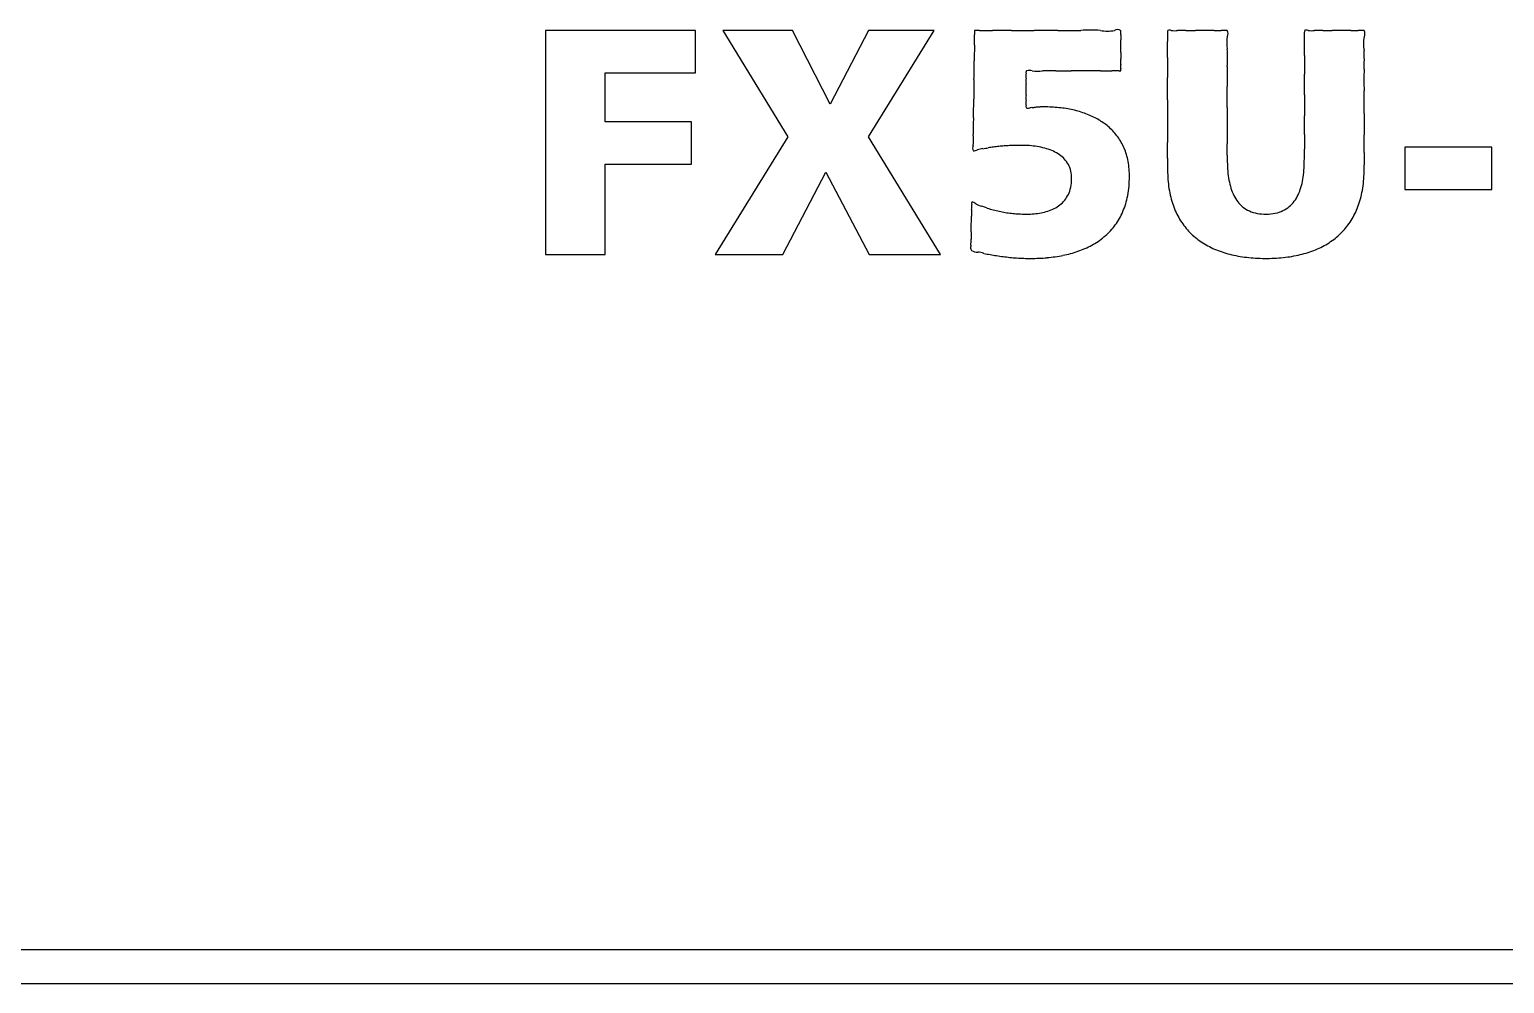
# Model space of a CAD drawing. Header units: millimetres. Extents: x -11 to 5160, y -11 to 2043.
# Drawn here: x 4525.55 to 4532.16, y 1656.48 to 1660.75 of the extents above; entities that cross this region are included whole.
import ezdxf

# ---------------------------------------------------------------- set-up
doc = ezdxf.new("R2010")
doc.units = ezdxf.units.MM

msp = doc.modelspace()

# ---------------------------------------------------------------- linework, layer by layer
at = {"color": 7, "linetype": 'Continuous'}
for p, q in [((4528.5331, 1660.7484), (4527.8611, 1660.7484)), ((4527.8611, 1660.7484), (4527.8611, 1659.7438)), ((4528.5331, 1660.5583), (4528.5331, 1660.7484)), ((4528.9683, 1660.7484), (4528.6559, 1660.7484)), ((4528.6559, 1660.7484), (4528.9468, 1660.2719)), ((4529.1366, 1660.4174), (4528.9683, 1660.7484)), ((4529.3094, 1660.7484), (4529.1366, 1660.4174)), ((4529.3094, 1660.2719), (4529.6031, 1660.7484)), ((4529.6031, 1660.7484), (4529.3094, 1660.7484)), ((4529.7845, 1660.7484), (4529.7843, 1660.7305)), ((4529.8063, 1660.7484), (4529.7845, 1660.7484)), ((4528.1288, 1660.5583), (4528.5331, 1660.5583)), ((4528.1288, 1660.3381), (4528.1288, 1660.5583)), ((4528.516, 1660.3381), (4528.1288, 1660.3381)), ((4528.516, 1660.1483), (4528.516, 1660.3381)), ((4528.9468, 1660.2719), (4528.6213, 1659.7438)), ((4529.6318, 1659.7438), (4529.3094, 1660.2719)), ((4532.1028, 1660.2258), (4531.7128, 1660.2258)), ((4531.7128, 1660.2258), (4531.7128, 1660.0359)), ((4532.1028, 1660.0359), (4532.1028, 1660.2258)), ((4528.1288, 1659.7438), (4528.1288, 1660.1483)), ((4528.1288, 1660.1483), (4528.516, 1660.1483)), ((4528.925, 1659.7438), (4529.1179, 1660.1136)), ((4529.1179, 1660.1136), (4529.3122, 1659.7438)), ((4531.5301, 1660.1251), (4531.5301, 1660.1456)), ((4531.7128, 1660.0359), (4532.1028, 1660.0359)), ((4527.8611, 1659.7438), (4528.1288, 1659.7438)), ((4528.6213, 1659.7438), (4528.925, 1659.7438)), ((4529.3122, 1659.7438), (4529.6318, 1659.7438)), ((4535.5876, 1656.6264), (4522.4943, 1656.6264)), ((4522.4943, 1656.4756), (4535.5876, 1656.4756))]:
    msp.add_line(p, q, dxfattribs=at)
for centre, radius, start, end in [((3838.182, 1669.8038), 691.6618, 359.244364, 359.24836), ((4529.8356, 2173.229), 512.4806, 269.996729, 270.003271), ((4529.9073, 1512.6775), 148.0709, 89.983564, 90.016436), ((4530.0004, 1702.4208), 41.6724, 269.93049, 270.06951), ((4530.1044, 1649.4773), 11.2713, 89.72807, 90.27193), ((4530.2092, 1663.6622), 2.9142, 268.99155, 271.00845), ((4530.3044, 1660.0404), 0.7094, 86.44823, 93.55177), ((4530.3798, 1660.9002), 0.155, 258.29175, 281.70825), ((4530.4251, 1660.7282), 0.0245, 55.60798, 124.39202), ((4530.4203, 1660.7442), 0.0192, 359.2785, 12.80197), ((4530.0411, 1660.7365), 0.3984, 358.9261, 1.0739), ((4532.4228, 1660.7177), 1.9834, 179.67258, 180.32742), ((4516.3888, 1660.6926), 14.0506, 359.94382, 0.05618), ((4531.4932, 1660.7196), 0.8442, 178.56108, 181.43892), ((4530.6639, 1660.7419), 0.0147, 153.71828, 184.35065), ((4526.2579, 1660.6628), 4.3915, 359.53542, 0.46458), ((4530.6584, 1660.732), 0.0181, 65.13741, 114.86259), ((4530.6802, 1660.8472), 0.0998, 261.81003, 278.18997), ((4530.7132, 1660.3078), 0.441, 87.56244, 92.43756), ((4530.7532, 1662.5557), 1.8074, 269.3269, 270.6731), ((4530.7961, 1651.9441), 8.8044, 89.85914, 90.14086), ((4530.8377, 1649.8427), 10.9058, 89.89496, 90.10504), ((4530.874, 1662.578), 1.8296, 269.49012, 270.50988), ((4530.9008, 1660.3833), 0.3652, 88.35166, 91.64834), ((4530.9115, 1660.7293), 0.0191, 73.26353, 90.64637), ((4531.0638, 1660.6932), 0.1495, 169.11137, 190.88863), ((4530.8962, 1660.7345), 0.0246, 327.82482, 32.17518), ((4531.7791, 1660.7217), 0.5171, 177.81889, 182.18111), ((4531.2766, 1660.7421), 0.0142, 153.49855, 182.92313), ((4528.5743, 1660.669), 2.6883, 359.29547, 0.70453), ((4531.2715, 1660.7324), 0.0178, 64.61333, 115.38667), ((4531.2934, 1660.8451), 0.0977, 261.63413, 278.36587), ((4531.3264, 1660.317), 0.4319, 87.51066, 92.48934), ((4531.3663, 1662.5251), 1.7767, 269.3153, 270.6847), ((4531.4092, 1651.41), 9.3384, 89.8672, 90.1328), ((4531.4509, 1652.9916), 7.7569, 89.85231, 90.14769), ((4531.4871, 1662.1618), 1.4134, 269.33998, 270.66002), ((4531.5139, 1660.4653), 0.2834, 87.87518, 92.12482), ((4531.5243, 1660.7285), 0.0199, 72.98761, 89.69835), ((4531.6865, 1660.689), 0.1593, 168.988, 191.012), ((4531.508, 1660.7335), 0.0262, 327.48297, 32.51703), ((4729.6076, 1658.0187), 199.8417, 179.236321, 179.256403), ((4531.8127, 1660.6348), 1.3733, 179.39976, 180.60024), ((4524.2033, 1660.664), 6.2361, 359.86408, 0.13592), ((4549.6552, 1660.582), 19.0059, 179.8637, 180.1363), ((4530.2399, 1660.626), 0.6782, 356.70838, 3.29162), ((4542.8691, 1660.5939), 11.6067, 179.7928, 180.2072), ((4530.8091, 1660.6166), 0.7223, 356.67072, 3.32928), ((4473.5445, 1661.3103), 56.2426, 359.2039, 359.28883), ((4530.0278, 1660.5595), 0.0141, 156.55862, 203.44138), ((4530.0211, 1660.559), 0.0087, 113.7403, 135.58176), ((4530.0301, 1660.5267), 0.0422, 72.67661, 107.32339), ((4530.0658, 1660.7947), 0.2289, 264.22006, 275.77994), ((4530.119, 1659.558), 1.0094, 88.28599, 91.71401), ((4530.1832, 1664.8869), 4.32, 269.54904, 270.45096), ((4530.2517, 1491.6215), 168.9455, 89.988307, 90.011693), ((4530.3178, 1655.9204), 4.6467, 89.6101, 90.3899), ((4530.3748, 1661.5783), 1.0116, 268.55957, 271.44043), ((4530.4161, 1660.3674), 0.2002, 85.44336, 94.55664), ((4530.435, 1660.5778), 0.0113, 254.87945, 293.20174), ((4530.5133, 1660.586), 0.0745, 172.82551, 187.17449), ((4530.1055, 1660.6079), 0.3341, 357.84665, 2.15335), ((4530.4277, 1660.5721), 0.0126, 338.58345, 21.41655), ((4533.6944, 1660.5419), 2.7778, 179.06797, 180.93203), ((4534.4867, 1660.526), 2.957, 179.05685, 180.94315), ((4544.9918, 1660.2846), 15.2121, 179.08024, 179.41248), ((4530.3304, 1660.5226), 0.3158, 177.79214, 182.20786), ((4529.9436, 1660.5443), 0.0719, 352.36924, 7.63076), ((4528.31, 1660.497), 1.7049, 359.54716, 0.45284), ((4452.5413, 1660.4868), 78.108, 359.96331, 0.03669), ((4520.1192, 1660.4498), 10.7979, 359.75078, 0.24922), ((4485.187, 1660.5055), 46.0755, 359.94226, 0.05774), ((4525.8475, 1660.4501), 3.933, 358.63029, 359.86244), ((4530.317, 1660.4444), 0.3024, 177.69478, 182.30522), ((4528.4273, 1660.47), 1.5876, 359.51369, 0.48631), ((4529.9466, 1660.4227), 0.0689, 352.03598, 7.96402), ((5058.0135, 1660.3867), 527.3642, 179.994566, 180.005434), ((4695.2491, 1660.4127), 163.9866, 179.983777, 180.016223), ((4520.115, 1660.4267), 11.4153, 359.74606, 0.25394), ((4530.0271, 1660.4075), 0.0134, 155.31745, 204.68255), ((4530.0199, 1660.4098), 0.00937, 237.30286, 270.69079), ((4530.0213, 1660.4572), 0.0567, 268.73992, 280.346), ((4530.0554, 1660.1797), 0.223, 93.42471, 96.15344), ((4529.987, 1661.1003), 0.7002, 274.51212, 275.3143), ((4530.1947, 1658.7825), 1.6268, 94.72164, 95.03964), ((4530.1912, 1658.8506), 1.5587, 94.49551, 94.80049), ((4530.1223, 1659.7253), 0.6813, 93.84147, 94.48112), ((4530.1028, 1660.019), 0.3869, 92.83851, 93.86885), ((4530.0971, 1660.1296), 0.2762, 91.48438, 92.80224), ((4530.098, 1660.0103), 0.3955, 87.79664, 91.16875), ((4530.0933, 1659.7375), 0.6683, 82.6816, 88.29442), ((4530.112, 1659.8909), 0.5138, 75.52539, 82.56327), ((4530.1341, 1659.9748), 0.427, 67.46868, 75.59247), ((4530.1651, 1660.0492), 0.3464, 57.85251, 67.4739), ((4575.2069, 1660.3585), 44.2899, 179.9427, 180.0573), ((4214.3512, 1660.3242), 316.9112, 359.992411, 0.007589), ((4573.6871, 1660.3284), 42.157, 179.93516, 180.06484), ((4530.7351, 1660.3073), 0.957, 177.0765, 181.41622), ((4530.1945, 1660.0963), 0.2908, 46.69555, 57.83069), ((4530.2144, 1660.118), 0.2614, 34.2754, 46.60576), ((4716.0296, 1660.2915), 185.3803, 179.986026, 180.013974), ((4777.7626, 1660.2771), 246.8456, 179.991375, 180.008625), ((4529.8071, 1660.2199), 0.0316, 158.09573, 200.397), ((4529.5715, 1660.2604), 0.2083, 352.09148, 6.40124), ((4529.9351, 1659.6697), 0.5601, 96.76698, 99.23449), ((4529.9869, 1659.2698), 0.9633, 95.59047, 97.02373), ((4529.9786, 1659.3427), 0.8899, 93.96757, 95.51827), ((4529.9876, 1659.2198), 1.0132, 92.62838, 93.99035), ((4529.9931, 1659.0911), 1.142, 91.40256, 92.61097), ((4529.9936, 1659.1091), 1.124, 90.22091, 91.44885), ((4529.9935, 1659.6407), 0.5924, 87.31139, 90.40759), ((4530.0006, 1659.8227), 0.4103, 82.1963, 87.11942), ((4530.0093, 1659.8817), 0.3506, 76.62368, 82.29301), ((4530.2136, 1660.1183), 0.2619, 21.41854, 34.11897), ((4493.8403, 1660.2107), 36.809, 359.94457, 0.05543), ((4511.1096, 1660.2143), 19.8074, 359.92605, 0.07395), ((4668.2534, 1660.2492), 136.991, 179.986175, 180.013825), ((4381.8475, 1660.2407), 149.6826, 359.984679, 0.015321), ((4529.7801, 1660.2443), 0.0355, 265.64856, 299.61163), ((4529.8348, 1660.0948), 0.1244, 96.17555, 107.35681), ((4529.4823, 1662.2478), 2.0576, 279.48518, 280.15803), ((4530.0278, 1659.9586), 0.2715, 69.57408, 76.65863), ((4530.0509, 1660.02), 0.206, 60.69347, 69.63266), ((4530.0753, 1660.0633), 0.1562, 49.45658, 60.72634), ((4530.0948, 1660.0863), 0.1261, 35.79914, 49.39003), ((4530.1031, 1660.0929), 0.1155, 20.53063, 35.59436), ((4530.1845, 1660.1075), 0.2929, 9.09975, 21.3152), ((4537.6706, 1660.1539), 7.0213, 179.82702, 180.17298), ((4533.4885, 1660.1793), 2.5715, 179.78805, 180.21195), ((4531.6143, 1660.1709), 0.6973, 180.0971, 183.58018), ((4530.1477, 1660.1743), 1.1147, 358.88178, 0.12666), ((4503.26, 1660.1965), 28.0024, 359.95974, 0.04026), ((5049.3338, 1660.1731), 517.8036, 179.996953, 180.003047), ((4530.0898, 1660.0888), 0.1294, 5.67777, 20.16732), ((4530.0443, 1660.0845), 0.1751, 353.06467, 5.58798), ((4530.0879, 1660.0938), 0.3905, 358.25568, 8.83955), ((4531.5119, 1660.1317), 0.8626, 179.93319, 182.76495), ((4531.3681, 1660.1564), 0.4506, 183.68834, 188.83365), ((4530.8543, 1660.1507), 0.4074, 348.83277, 354.40217), ((4530.7263, 1660.1642), 0.5361, 354.30507, 358.75894), ((4531.0348, 1660.1191), 0.4954, 350.89555, 0.6881), ((4530.083, 1660.0709), 0.1345, 327.85731, 341.538), ((4530.0481, 1660.0816), 0.171, 341.83944, 353.86852), ((4530.0403, 1660.0902), 0.438, 347.92263, 358.92123), ((4531.1251, 1660.1148), 0.4754, 182.97773, 192.73491), ((4531.2525, 1660.1379), 0.3336, 188.74969, 195.31434), ((4531.162, 1660.113), 0.2397, 195.27542, 203.85795), ((4531.0434, 1660.1028), 0.2119, 332.106, 341.57778), ((4530.9682, 1660.1281), 0.2912, 341.5314, 348.86719), ((4531.0964, 1660.1066), 0.4326, 341.16303, 351.24494), ((4529.7947, 1659.9732), 0.0238, 165.36544, 192.26281), ((4529.6288, 1659.9599), 0.1429, 354.34497, 3.28328), ((4529.7717, 1659.9545), 0.0247, 43.08958, 89.99646), ((4529.8404, 1660.0579), 0.1003, 239.62897, 255.50328), ((4528.9772, 1657.5326), 2.5688, 70.34094, 70.95663), ((4530.0793, 1660.0777), 0.1418, 302.082, 314.10519), ((4530.0879, 1660.0683), 0.129, 314.26013, 327.6746), ((4530.1323, 1660.0707), 0.344, 335.4927, 347.88517), ((4531.0423, 1660.0954), 0.3904, 192.64362, 203.41189), ((4531.1058, 1660.088), 0.1782, 203.8369, 214.7374), ((4531.0772, 1660.0685), 0.1437, 214.81871, 227.89187), ((4531.0702, 1660.0615), 0.1338, 228.1173, 242.31413), ((4531.1072, 1660.0637), 0.1368, 306.4334, 320.12463), ((4531.0881, 1660.0792), 0.1613, 320.2656, 332.09455), ((4531.1774, 1660.08), 0.3473, 329.44687, 341.00661), ((4526.4531, 1659.9672), 3.3177, 358.51653, 359.11173), ((4530.4217, 1659.9173), 0.6513, 177.49114, 180.13711), ((4529.9647, 1660.3234), 0.3917, 251.64951, 255.68123), ((4530.0213, 1660.5294), 0.6053, 255.30618, 257.91422), ((4530.0071, 1660.4677), 0.542, 258.02184, 260.93693), ((4530.0135, 1660.5058), 0.5807, 260.90763, 263.63389), ((4530.0145, 1660.5159), 0.5907, 263.64008, 266.32726), ((4530.0163, 1660.5452), 0.6202, 266.33466, 268.90302), ((4530.0151, 1660.4057), 0.4807, 268.73728, 272.35531), ((4530.0199, 1660.2771), 0.3519, 272.43323, 277.68419), ((4530.0292, 1660.21), 0.2842, 277.6263, 284.04399), ((4530.0447, 1660.1487), 0.221, 284.00831, 292.06108), ((4530.0628, 1660.1042), 0.173, 292.03625, 302.04524), ((4530.1724, 1660.0534), 0.3003, 322.26107, 335.32061), ((4530.9877, 1660.0725), 0.3313, 203.53325, 215.36481), ((4531.0764, 1660.0746), 0.1482, 242.54766, 256.2882), ((4531.0874, 1660.122), 0.1969, 256.46777, 268.15918), ((4531.0903, 1660.1404), 0.2153, 267.52792, 278.78669), ((4531.0985, 1660.0891), 0.1634, 278.70659, 291.71421), ((4531.108, 1660.0636), 0.1362, 291.95391, 306.18623), ((4531.2027, 1660.0656), 0.3182, 317.33385, 329.34758), ((4530.6211, 1659.8117), 0.8528, 177.70543, 179.92282), ((4524.9132, 1659.9641), 4.8572, 358.6051, 359.02315), ((4530.1718, 1660.055), 0.3018, 309.58365, 322.09326), ((4530.9748, 1660.0642), 0.3159, 215.48916, 227.486), ((4530.9875, 1660.0791), 0.3355, 227.60258, 238.95141), ((4531.1993, 1660.0698), 0.3236, 305.50605, 317.20065), ((4529.8079, 1659.776), 0.0414, 166.33114, 191.29711), ((4529.7834, 1659.7731), 0.0169, 198.0962, 223.15406), ((4529.5699, 1659.8034), 0.1986, 354.89517, 2.73308), ((4530.1118, 1660.1513), 0.4156, 289.09592, 298.39858), ((4530.1472, 1660.0856), 0.341, 298.41469, 309.48684), ((4531.0155, 1660.1264), 0.3905, 239.01181, 249.12258), ((4531.1443, 1660.1727), 0.4407, 285.49947, 294.74848), ((4531.1761, 1660.1032), 0.3643, 294.77736, 305.42414), ((4529.7938, 1659.7969), 0.042, 237.29935, 276.15855), ((4529.7744, 1659.5778), 0.1789, 73.24177, 82.32422), ((4529.918, 1660.1472), 0.4086, 256.98431, 261.01358), ((4530.2642, 1662.0723), 2.3645, 260.01278, 260.71947), ((4530.0335, 1660.688), 0.9611, 260.98902, 262.75645), ((4530.0466, 1660.7815), 1.0555, 262.68665, 264.32505), ((4530.0381, 1660.699), 0.9726, 264.34483, 266.15798), ((4530.0374, 1660.6889), 0.9624, 266.15862, 268.03008), ((4530.0362, 1660.6476), 0.9212, 268.01848, 270.01913), ((4530.0373, 1660.5244), 0.798, 269.94362, 275.20365), ((4530.0508, 1660.3776), 0.6505, 275.18573, 281.50797), ((4530.0768, 1660.2517), 0.5219, 281.46921, 289.11859), ((4531.0478, 1660.2112), 0.4811, 249.12938, 257.81598), ((4531.0757, 1660.34), 0.6129, 257.81091, 265.10558), ((4531.0891, 1660.4858), 0.7594, 265.03275, 271.33044), ((4531.0932, 1660.4375), 0.7109, 271.09621, 277.6492), ((4531.1142, 1660.2805), 0.5526, 277.65009, 285.51442)]:
    msp.add_arc(centre, radius, start, end, dxfattribs=at)

doc.saveas('drawing.dxf')
